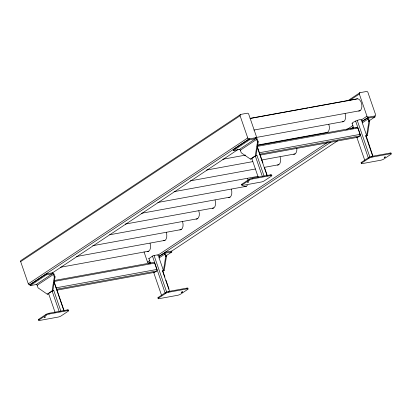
<?xml version="1.0" encoding="UTF-8"?>
<svg xmlns="http://www.w3.org/2000/svg" width="412" height="412" viewBox="0 0 412 412"><rect width="100%" height="100%" fill="white"/><g stroke="black" fill="none" stroke-linecap="round" stroke-linejoin="round"><path stroke-width="0.62" d="M30.231 285.614L36.127 284.538A0.932 0.726 56.4 0 1 37.162 285.269L38.059 287.859L47.22 294.163L52.097 290.918L54.312 277.055L53.421 274.459A0.932 0.726 56.4 0 0 52.386 273.733L46.484 274.809L30.231 285.614L29.932 284.749L46.185 273.944L52.087 272.868A1.864 1.452 56.4 0 1 54.157 274.325L55.048 276.921L52.834 290.784M166.093 255.78L171.861 251.948L171.562 251.083L165.66 252.159A1.864 1.452 56.4 0 0 164.785 254.158L165.675 256.748L163.456 270.617L159.094 257.938A1.864 1.452 56.4 0 1 159.974 255.94L165.145 252.505M162.735 271.451L164.197 270.483L166.412 256.614L165.521 254.024A0.932 0.726 56.4 0 1 165.959 253.025L171.861 251.948M233.413 150.54L239.315 149.463A0.932 0.726 56.4 0 1 240.351 150.195L241.241 152.785L250.403 159.089L255.28 155.849L257.495 141.98L256.604 139.39A0.932 0.726 56.4 0 0 255.569 138.659L249.667 139.735L233.413 150.54L233.115 149.674L249.368 138.87L249.667 139.735M256.017 155.715L258.231 141.846L257.34 139.256A1.864 1.452 56.4 0 0 255.27 137.793M363.672 120.525L368.848 117.085A1.864 1.452 56.4 0 0 367.968 119.083L368.858 121.679L366.644 135.543L362.277 122.864A1.864 1.452 56.4 0 1 363.157 120.87L361.679 121.138L361.185 119.696C360.515 118.558 349.906 123.229 352.378 123.657M365.918 136.382L367.38 135.409L369.595 121.54L368.704 118.95A0.932 0.726 56.4 0 1 369.142 117.95L375.044 116.874L374.745 116.009M182.413 292.067C181.44 291.567 180.322 293.2 182.413 292.067L182.166 291.346M60.842 311.014L53.818 290.604C52.571 290.759 47.02 294.014 48.94 293.849L47.22 294.163M159.974 255.94L158.496 256.207L158.002 254.77L154.067 255.486L152.435 256.099L148.789 258.762M264.025 175.945L257 155.535C255.754 155.69 250.202 158.939 252.123 158.775L250.403 159.089M29.685 284.795L249.126 138.916L255.764 137.706A1.246 0.968 56.4 0 0 256.346 136.372L248.709 114.186A1.246 0.968 56.4 0 0 247.329 113.212L240.69 114.423L21.254 260.302A1.246 0.968 56.4 0 0 20.667 261.635L28.304 283.822A1.246 0.968 56.4 0 0 29.685 284.795L30.895 284.574M20.667 261.635L240.103 115.757A1.246 0.968 56.4 0 1 240.69 114.423M28.304 283.822L247.746 137.943A1.246 0.968 56.4 0 0 249.126 138.916M52.381 272.909L238.1 149.448M36.127 284.538L52.386 273.733M239.315 149.463L255.569 138.659M37.162 285.269L53.421 274.459M240.351 150.195L256.604 139.39M347.61 100.868L359.923 92.685L366.562 91.474A1.246 0.968 56.4 0 1 367.942 92.448L375.579 114.634A1.246 0.968 56.4 0 1 374.992 115.968L368.354 117.178L361.932 121.447M349.7 100.42L359.336 94.018A1.246 0.968 56.4 0 1 359.923 92.685M38.558 319.805A2.333 0.464 -19 0 1 38.692 319.269L46.005 314.408A2.333 0.464 -19 0 1 49.069 313.259L67.506 309.901A2.333 0.464 -19 0 1 68.129 310.375M241.741 184.731A2.333 0.464 -19 0 1 241.875 184.2L249.188 179.333A2.333 0.464 -19 0 1 252.252 178.19L270.689 174.827A2.333 0.464 -19 0 1 271.312 175.301M38.939 319.99L46.252 315.128A2.333 0.464 -19 0 1 49.316 313.98L67.753 310.622A2.333 0.464 -19 0 1 68.377 311.096L61.064 315.958A2.333 0.464 -19 0 1 57.999 317.106L39.562 320.464A2.333 0.464 -19 0 1 38.939 319.99L38.692 319.269M242.122 184.916L249.435 180.054A2.333 0.464 -19 0 1 252.499 178.911L270.936 175.548A2.333 0.464 -19 0 1 271.559 176.022L264.247 180.883A2.333 0.464 -19 0 1 261.182 182.032L242.745 185.395A2.333 0.464 -19 0 1 242.122 184.916L241.875 184.2M144.025 251.887L147.537 262.078L149.674 260.657M157.703 255.322L327.906 142.176M346.636 129.723L353.058 125.454M361.087 120.119L366.974 116.205A1.246 0.968 56.4 0 0 368.354 117.178M147.537 262.078A1.246 0.968 56.4 0 0 148.917 263.052L149.983 262.341M159.083 256.295L330.887 142.083M350.694 128.915L353.367 127.138M159.094 257.938L164.785 254.158M362.277 122.864L367.968 119.083M355.813 127.978L356.792 127.329A1.246 0.742 79.7 0 1 357.837 128.05L360.021 134.384A1.246 0.742 79.7 0 1 359.769 135.97L357.817 137.268L260.173 155.072M171.073 251.526L337.526 140.873M368.75 121.056L375.044 116.874M56.99 290.146L154.634 272.342L156.581 271.044A1.246 0.742 79.7 0 0 156.838 269.458L154.655 263.119A1.246 0.742 79.7 0 0 153.604 262.398L54.075 280.546M158.033 298.02A2.333 0.464 -19 0 1 158.167 297.485L165.48 292.623A2.333 0.464 -19 0 1 168.544 291.48L186.981 288.117A2.333 0.464 -19 0 1 187.604 288.591M361.216 162.946A2.333 0.464 -19 0 1 361.35 162.416L368.663 157.554A2.333 0.464 -19 0 1 371.727 156.405L390.164 153.043A2.333 0.464 -19 0 1 390.787 153.516M158.414 298.206L165.727 293.344A2.333 0.464 -19 0 1 168.791 292.196L187.228 288.838A2.333 0.464 -19 0 1 187.851 289.312L180.538 294.173A2.333 0.464 -19 0 1 177.474 295.322L159.037 298.679A2.333 0.464 -19 0 1 158.414 298.206L158.167 297.485M361.597 163.137L368.91 158.27A2.333 0.464 -19 0 1 371.974 157.127L390.411 153.764A2.333 0.464 -19 0 1 391.039 154.237L383.721 159.099A2.333 0.464 -19 0 1 380.662 160.247L362.22 163.61A2.333 0.464 -19 0 1 361.597 163.137L361.35 162.416M250.043 118.373L357.508 98.777M250.548 118.414L308.073 107.929M309.335 107.697L356.117 99.168M253.885 130.058L360.083 110.694M255.96 137.52L343.829 121.499M257.495 141.98L258.231 141.846M368.858 121.679L369.595 121.54M257.407 145.096L327.576 132.303M257.258 145.477L356.792 127.329M257.047 146.425L357.837 128.05M222.82 159.248L245.578 155.097M259.225 152.764L360.021 134.384M259.606 154.232L359.769 135.97M255.28 155.849L257 155.535M372.685 156.133L365.66 135.723L367.38 135.409M206.561 170.053L252.71 161.638M261.558 160.026L295.064 153.918M190.308 180.858L255.419 168.987M264.272 167.375L278.811 164.723M174.055 191.662L258.128 176.336M157.801 202.467L246.299 186.332M141.543 213.277L230.045 197.137M125.289 224.082L213.792 207.947M109.669 234.773L197.533 218.751M92.782 245.691L181.28 229.556M76.524 256.501L165.027 240.361M60.27 267.306L148.773 251.166M54.312 277.055L55.048 276.921M165.675 256.748L166.412 256.614M148.917 263.052L150.123 262.835M54.492 281.381L154.655 263.119M56.042 287.839L156.838 269.458M56.418 289.306L156.581 271.044M52.097 290.918L53.818 290.604M169.502 291.202L162.477 270.792L164.197 270.483M365.66 135.723L366.186 135.785L372.814 155.782M162.477 270.792L163.003 270.854M390.164 153.043L390.411 153.764M359.336 94.018L366.974 116.205M371.727 156.405L371.974 157.127M357.25 120.412L369.94 157.266M368.663 157.554L368.91 158.27M355.618 121.025L368.307 157.878M352.044 123.404L353.707 128.235M356.828 137.299L364.733 160.253M270.689 174.827L270.936 175.548M257.325 146.651L262.938 162.961M264.813 168.4L267.306 175.651M257.196 147.002L267.182 176.001M255.368 156.148L262.392 176.552M240.103 115.757L247.746 137.943M251.789 158.522L258.195 177.129M252.252 178.19L252.499 178.911M249.188 179.333L249.435 180.054M186.981 288.117L187.228 288.838M163.013 271.647L164.877 277.049M165.907 280.052L169.008 289.054M168.544 291.48L168.791 292.196M154.067 255.486L166.757 292.34M165.48 292.623L165.727 293.344M152.435 256.099L165.124 292.947M148.861 258.473L150.524 263.309M153.645 272.368L161.545 295.327M67.506 309.901L67.753 310.622M54.137 281.726L63.917 310.118M54.013 282.076L63.999 311.075M46.185 273.944L46.484 274.809M52.185 291.217L59.21 311.627M48.606 293.596L55.012 312.203M49.069 313.259L49.316 313.98M46.005 314.408L46.252 315.128M357.817 137.268A1.246 0.742 79.7 0 1 357.055 137.067M351.936 128.256A1.864 1.452 56.4 0 1 352.59 127.89M356.555 98.937A6.221 3.703 79.7 0 1 361.751 104.334A6.221 3.703 79.7 0 1 358.687 111.08M345.096 113.573A6.221 3.703 79.7 0 1 342.434 121.885M328.843 124.383A6.221 3.703 79.7 0 1 326.18 132.695M296.841 148.361A6.221 3.703 79.7 0 1 293.668 154.304M280.078 156.797A6.221 3.703 79.7 0 1 277.415 165.109M247.391 185.065A6.221 3.703 79.7 0 1 243.909 186.456M247.566 178.411A6.221 3.703 79.7 0 1 248.003 180.183M150.04 243.245A6.221 3.703 79.7 0 1 147.378 251.557M166.293 232.44A6.221 3.703 79.7 0 1 163.631 240.752M231.312 189.216A6.221 3.703 79.7 0 1 228.65 197.528M215.059 200.021A6.221 3.703 79.7 0 1 212.396 208.333M198.8 210.826A6.221 3.703 79.7 0 1 196.143 219.138M182.547 221.63A6.221 3.703 79.7 0 1 179.884 229.942M154.634 272.342A1.246 0.742 79.7 0 1 153.872 272.136M148.747 263.33A1.864 1.452 56.4 0 1 149.407 262.964M44.378 317.235C45.351 317.734 46.468 316.102 44.378 317.235M247.56 182.161C248.534 182.66 249.651 181.028 247.56 182.161M384.247 157.24C385.22 157.739 386.338 156.107 384.247 157.24"/></g></svg>
